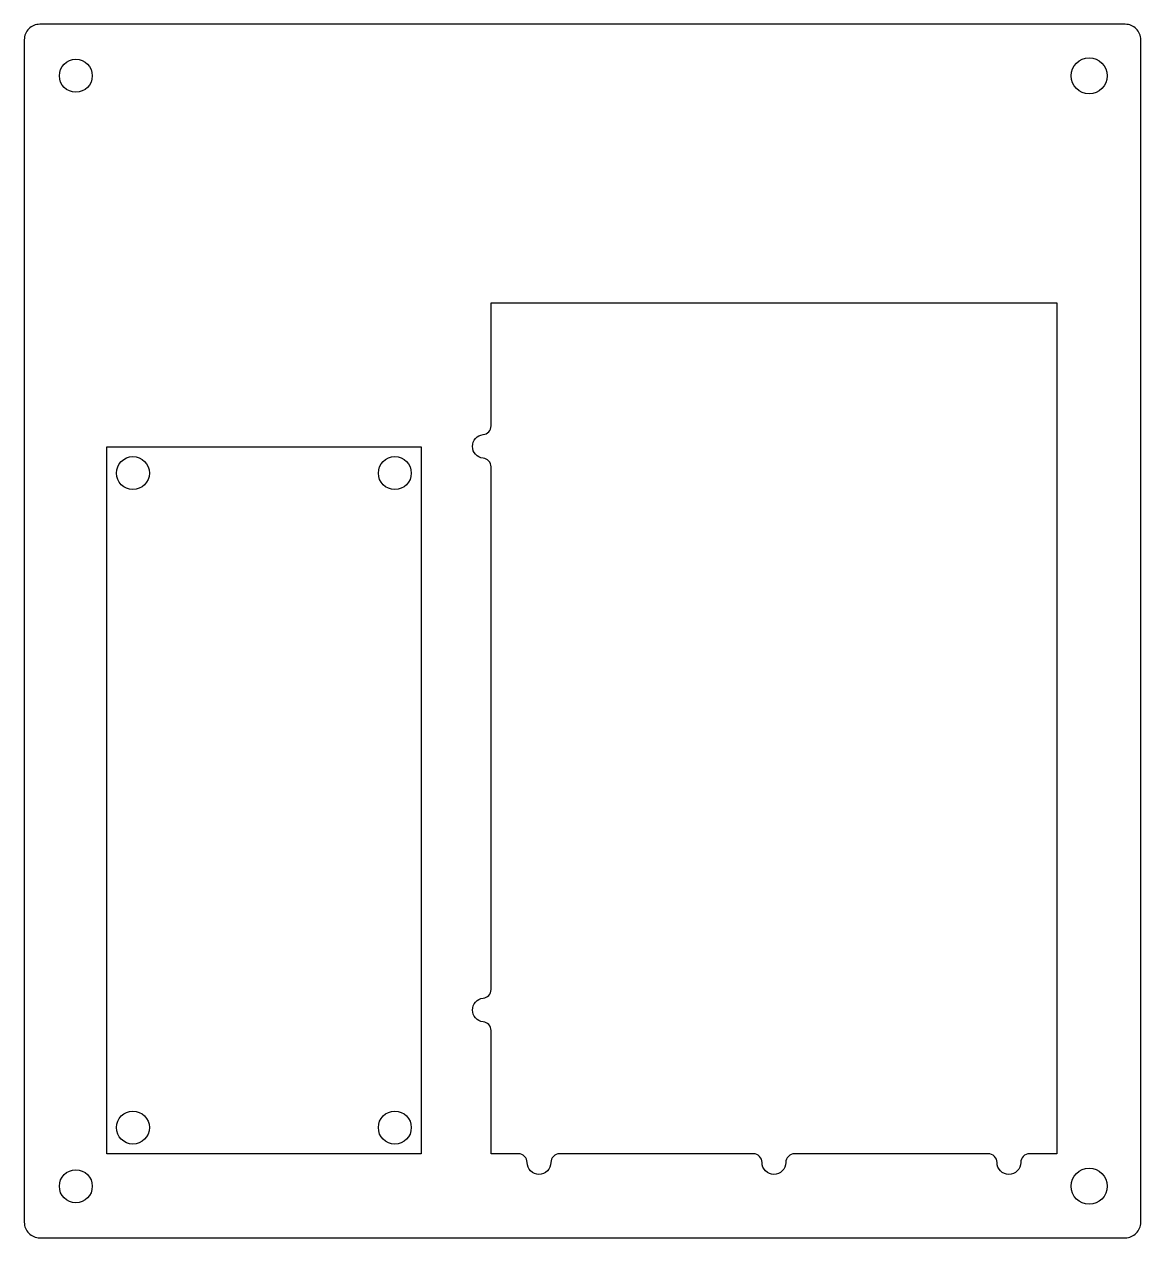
# Model space of a CAD drawing. Extents: x 1003 to 1112, y 375 to 492.
import ezdxf

# ---------------------------------------------------------------- set-up
doc = ezdxf.new("R2010")
doc.units = 0
doc.layers.get('0').update_dxf_attribs({"linetype": 'CONTINUOUS'})

msp = doc.modelspace()

# ---------------------------------------------------------------- linework, layer by layer
for points in [[(1111.73, 490.93, 0.414214), (1110.23, 492.43), (1004.88, 492.43, 0.414214), (1003.38, 490.93), (1003.38, 376.16, 0.414214), (1004.88, 374.66), (1110.23, 374.66, 0.414214), (1111.73, 376.16)], [(1006.78, 487.43, -1), (1009.98, 487.43, -1)], [(1103.58, 465.41), (1103.58, 382.81), (1100.93, 382.81, 0.414214), (1100.08, 381.96, -0.414214), (1098.93, 380.81, -0.414214), (1097.78, 381.96, 0.414214), (1096.93, 382.81), (1096.43, 382.81), (1078.13, 382.81, 0.414214), (1077.28, 381.96, -0.414214), (1076.13, 380.81, -0.414214), (1074.98, 381.96, 0.414214), (1074.13, 382.81), (1055.83, 382.81), (1055.33, 382.81, 0.414214), (1054.48, 381.96, -0.414214), (1053.33, 380.81, -0.414214), (1052.18, 381.96, 0.414214), (1051.33, 382.81), (1048.68, 382.81), (1048.68, 394.77, 0.38517), (1047.91, 395.62, -0.904534), (1047.91, 397.91, 0.38517), (1048.68, 398.75), (1048.68, 449.47, 0.38517), (1047.91, 450.32, -0.904534), (1047.91, 452.61, 0.38517), (1048.68, 453.45), (1048.68, 465.41)], [(1013.92, 447.27, -1), (1013.92, 450.47, -1)], [(1039.34, 447.27, -1), (1039.34, 450.47, -1)], [(1015.52, 385.35, -1), (1012.32, 385.35, -1)], [(1039.34, 383.75, -1), (1039.34, 386.95, -1)], [(1009.98, 379.66, -1), (1006.78, 379.66, -1)], [(1108.48, 379.66, -1), (1104.98, 379.66, -1)]]:
    msp.add_lwpolyline(points, format="xyb", close=True)
msp.add_lwpolyline([(1041.88, 451.41), (1041.88, 382.81), (1011.38, 382.81), (1011.38, 451.41)], close=True)
msp.add_circle((1106.73, 487.43), 1.75)

doc.saveas('drawing.dxf')
